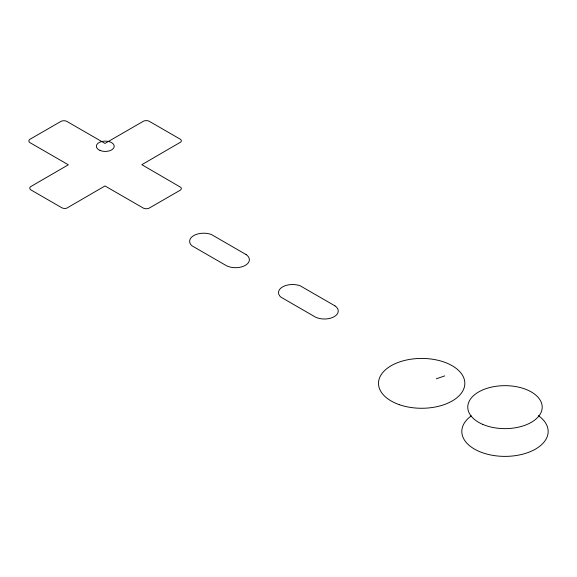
<?xml version="1.0" encoding="UTF-8"?>
<svg xmlns="http://www.w3.org/2000/svg" width="577" height="577" viewBox="0 0 577 577"><rect width="100%" height="100%" fill="white"/><g stroke="black" fill="none" stroke-linecap="round" stroke-linejoin="round"><path stroke-width="0.87" d="M436.385 378.772L444.73 375.901M538.37 415.656A43.174 24.926 0 0 1 534.619 449.584A43.174 24.926 0 0 1 475.736 449.793A43.174 24.926 0 0 1 471.272 415.887M64.646 208.434A4.364 2.524 0 0 0 66.752 208.167L104.992 185.96L143.421 208.146A4.364 2.524 0 0 0 149.371 208.023L180.053 190.309A4.364 2.524 0 0 0 180.868 187.395L141.841 164.69L180.868 141.985A4.364 2.524 0 0 0 180.053 139.071L149.371 121.358A4.364 2.524 0 0 0 143.421 121.235L104.992 143.421L66.759 121.343A4.364 2.524 0 0 0 60.809 121.466L30.127 139.18A4.364 2.524 0 0 0 29.917 142.62L68.338 164.798L30.819 186.544A4.364 2.524 0 0 0 31.028 189.984L61.71 207.698A4.364 2.524 0 0 0 64.097 208.405M246.119 254.572L211.377 234.514A14.072 8.128 0 0 0 193.749 235.582A14.072 8.128 0 0 0 191.903 245.759L226.638 265.817A13.819 7.977 0 0 0 245.326 265.362A13.819 7.977 0 0 0 246.119 254.572M334.992 305.882L300.249 285.831A14.072 8.128 0 0 0 282.622 286.892A14.072 8.128 0 0 0 280.775 297.068L315.511 317.126A13.819 7.977 0 0 0 334.198 316.672A13.819 7.977 0 0 0 334.992 305.882M399.327 404.679A43.174 24.926 0 0 0 464.824 383.856A43.174 24.926 0 0 0 400.835 361.519A43.174 24.926 0 0 0 399.327 404.679M482.747 424.376A37.216 21.486 0 0 0 541.947 409.656A37.216 21.486 0 0 0 490.262 387.412A37.216 21.486 0 0 0 482.747 424.376M100.037 150.446A8.929 5.157 0 0 0 114.167 146.803A8.929 5.157 0 0 0 101.639 141.56A8.929 5.157 0 0 0 100.037 150.446"/></g></svg>
